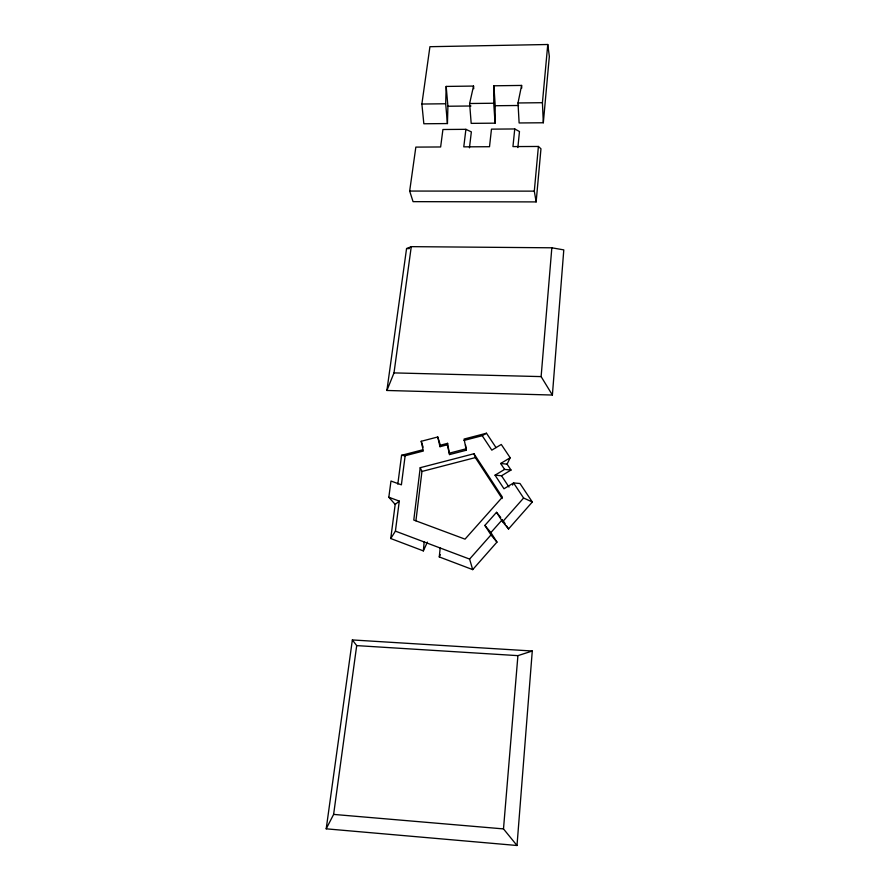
<?xml version="1.0" encoding="UTF-8"?>
<svg xmlns="http://www.w3.org/2000/svg" width="890" height="890" viewBox="0 0 890 890"><rect width="100%" height="100%" fill="white"/><g stroke="black" fill="none" stroke-linecap="round" stroke-linejoin="round"><path stroke-width="1.33" d="M521.596 85.429L518.002 102.973L519.126 122.965L543.323 122.764L549.341 56.437L547.762 44.5L429.926 46.703L421.882 104.03L423.84 123.766L447.436 123.565L445.679 103.763L446.179 86.43L473.536 86.063L469.631 103.507L471.177 123.365L495.074 123.165L495.207 105.732L493.883 85.796L521.596 85.429L521.74 88.088M495.074 123.165L493.739 103.24L493.883 85.796M447.436 123.565L447.915 106.244L446.179 86.43M517.001 845.5L532.276 651.013L352.362 639.943L326.207 828.824L517.001 845.5L503.495 828.902L517.913 655.641L532.276 651.013M552.39 395.038L563.793 249.89L551.833 247.798L411.269 246.652L406.563 248.577L386.905 390.476L552.39 395.038L541.12 376.603L551.833 247.798M440.339 445.223L447.603 443.331L447.303 444.789L439.972 446.691L440.339 445.223L437.769 436.979L421.215 441.284L423.34 451.019L405.139 455.747L401.39 484.839L390.977 481.034L388.83 497.243L399.287 501.103L395.182 504.43L390.743 538.528L423.351 550.899L424.174 541.966M447.303 444.789L449.561 454.568L466.282 450.229L465.548 445.1M536.147 201.908L540.964 148.797L538.405 146.461L512.952 146.594L514.743 128.961L491.469 129.139L489.511 146.716L463.779 146.85L465.904 129.328L442.92 129.506L440.639 146.972L415.841 147.106L409.667 191.061L413.06 201.652L536.147 201.908L534.3 191.139L538.405 146.461M543.323 122.764L542.422 102.695L547.762 44.5M517.869 147.573L519.471 131.542L514.743 128.961M500.747 517.479L496.509 512.317L484.883 525.412L490.88 532.598L496.965 542.099L472.701 569.622L439.282 556.94L440.183 548.006M466.282 450.229L464.091 439.048L486.474 433.23L496.042 447.592M469.453 147.829L471.355 131.887L465.904 129.328M420.225 467.695L413.783 520.049L465.025 539.14L502.394 497.165L473.958 453.744L420.225 467.695L421.949 471.455L415.919 520.795M397.819 484.138L401.568 455.313L422.539 449.851M390.743 538.528L395.416 531.13L399.287 501.103M326.207 828.824L333.617 814.406L356.701 645.606L352.362 639.943M386.905 390.476L394.003 372.899L411.269 246.652M449.561 454.568L447.603 443.331M439.282 556.94L440.305 554.692M423.351 550.899L427.411 542.088M496.509 512.317L502.628 521.751L508.546 528.96L532.32 502.005L519.971 483.493L513.586 482.959L503.985 488.777L495.04 475.182L501.526 475.772L511.005 470.042L507.089 464.157L510.181 457.749L501.281 444.466L491.803 450.14L482.224 435.711L463.924 440.461M512.551 485.072L513.586 482.959L523.609 498.033L532.32 502.005M490.88 532.598L502.438 519.549M472.701 569.622L469.597 559.087L490.969 534.934L484.883 525.412M502.628 521.751L523.609 498.033M495.04 475.182L504.597 469.408L511.005 470.042M504.597 469.408L500.67 463.49L510.181 457.749M482.224 435.711L486.474 433.23M449.839 453.032L466.416 448.727M421.949 471.455L475.327 457.605L502.105 498.534M421.882 104.03L445.679 103.763M469.631 103.507L493.739 103.24M518.002 102.973L542.422 102.695M447.915 106.244L470.966 105.988M495.207 105.732L518.558 105.487M409.667 191.061L534.3 191.139M406.563 248.577L409.322 248.599M394.003 372.899L541.12 376.603M356.701 645.606L517.913 655.641M333.617 814.406L503.495 828.902M500.67 463.49L507.089 464.157M401.568 455.313L405.139 455.747M395.416 531.13L469.597 559.087M388.83 497.243L395.182 504.43M490.969 534.934L496.965 542.099M501.526 475.772L508.98 487.041M503.796 521.64L505.153 523.732M506.51 525.823L508.546 528.96M473.958 453.744L475.327 457.605M421.215 441.284L423.095 447.158M437.769 436.979L439.972 446.691M473.536 86.063L473.736 88.722"/></g></svg>
